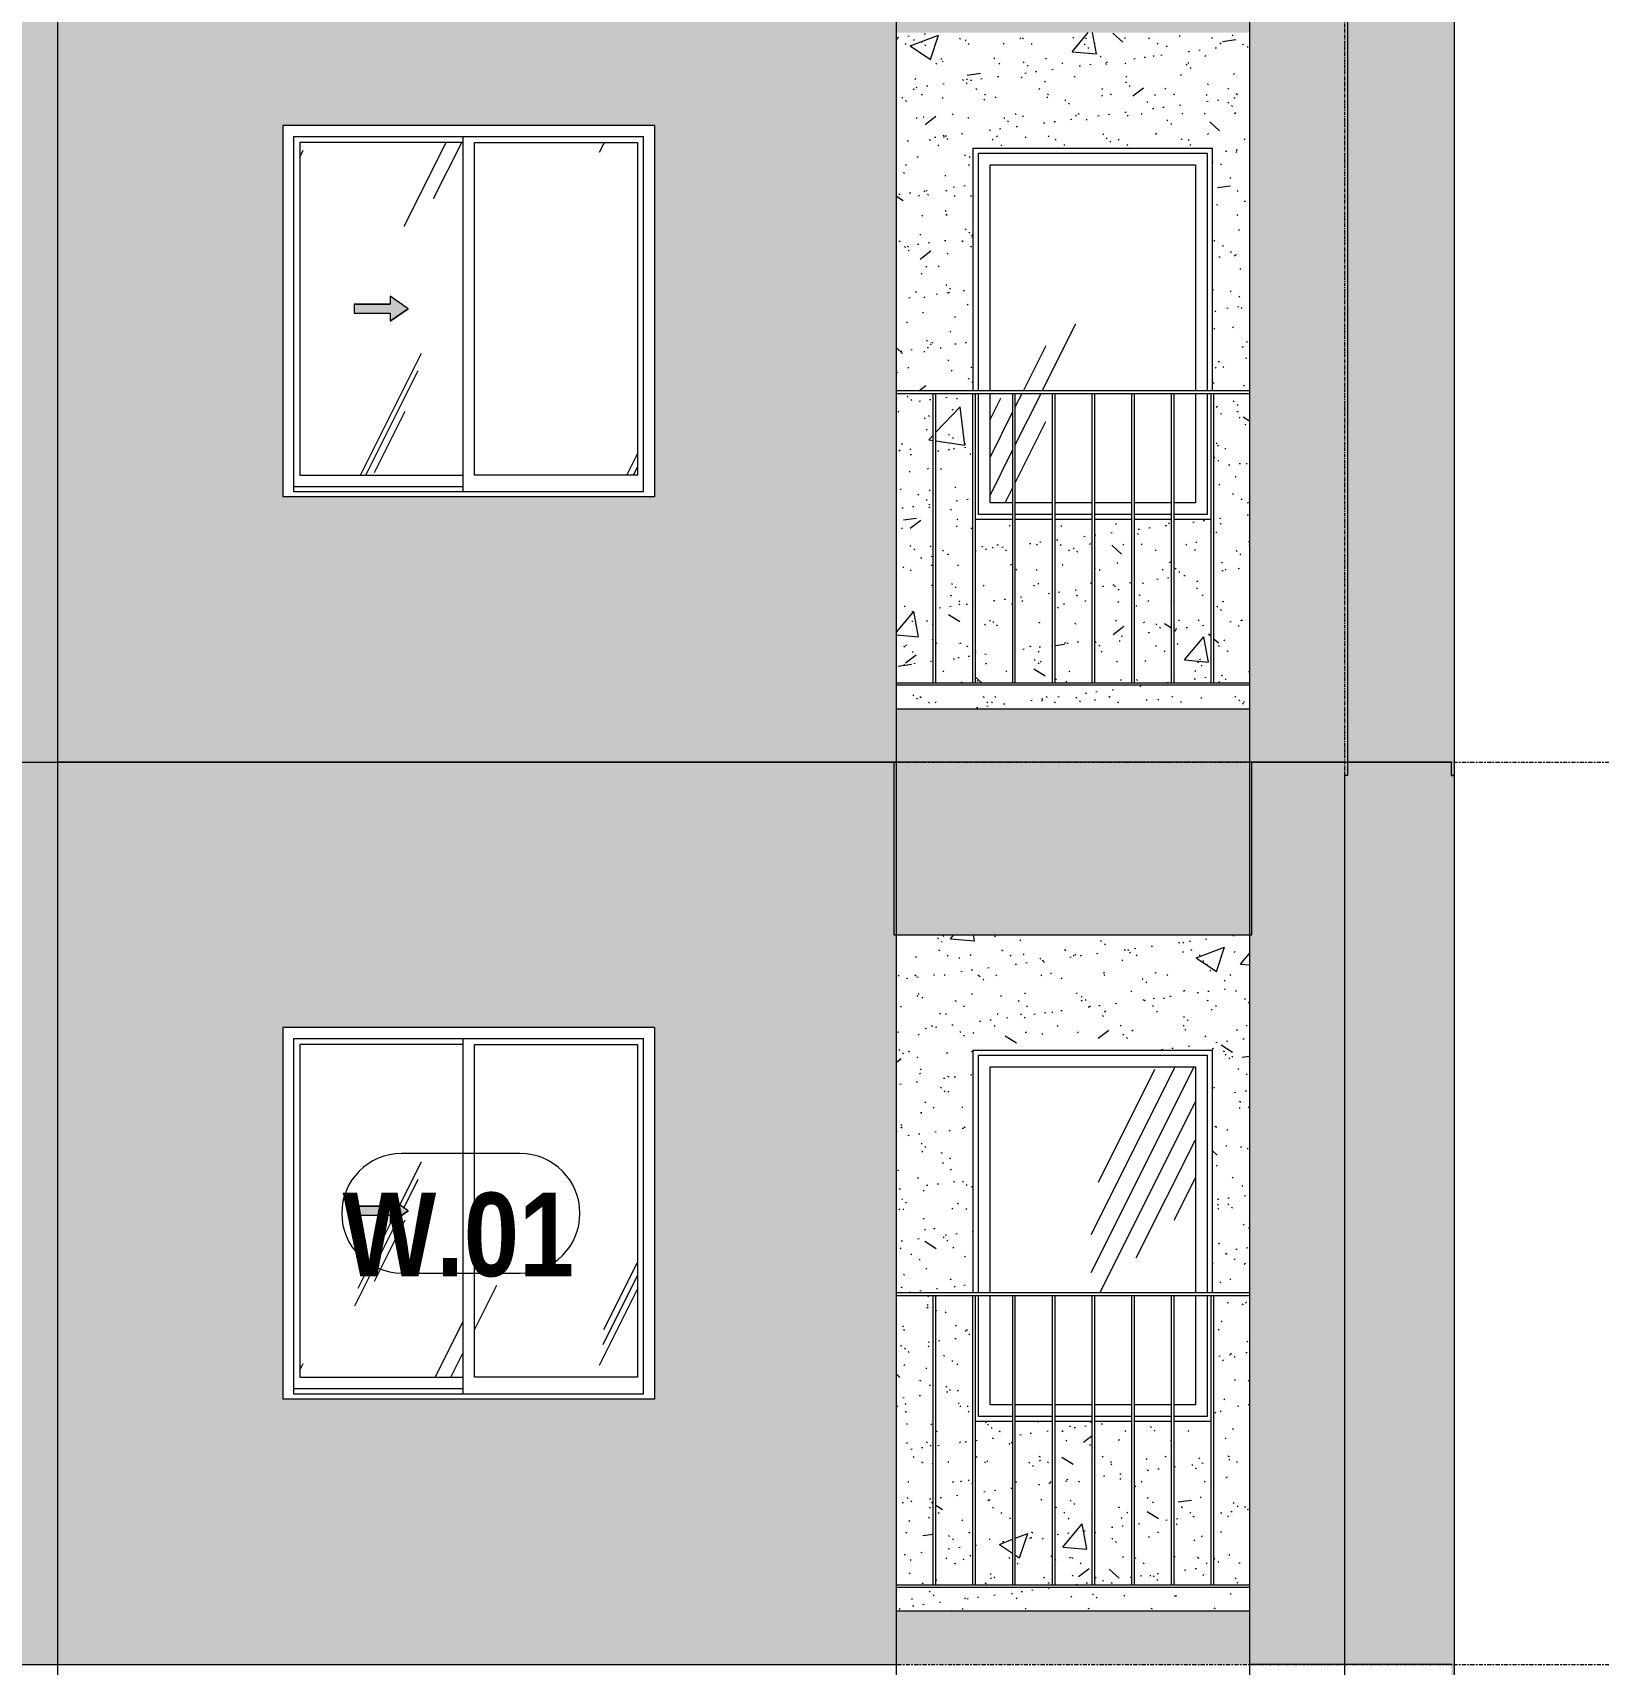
# Model space of a CAD drawing. Header units: millimetres. Extents: x 3451 to 201731, y -8641 to 35300.
# Drawn here: x 73293 to 79192, y 9000 to 15150 of the extents above; entities that cross this region are included whole.
import ezdxf

# ---------------------------------------------------------------- set-up
doc = ezdxf.new("R2010")
doc.units = ezdxf.units.MM
for name, pattern in [('1 NÉT CALL OUT', [6, 3, -3]), ('Centre', [31.75, 6.35, -4.7625, 15.875, -4.7625]), ('Grid Line', [22.225, 12.7, -3.175, 3.175, -3.175])]:
    doc.linetypes.add(name, pattern=pattern)
for name, color, linetype, lineweight in [('0-1', 7, 'Continuous', 5), ('A-DETL-GENF', 92, 'Continuous', 9), ('A-DETL-GENF-2', 92, '1 NÉT CALL OUT', 9), ('A-FLOR-HRAL', 11, 'Continuous', 9), ('A-FLOR-HRAL-1', 253, 'Continuous', 9), ('A-FLOR-LEVL-2', 51, 'Centre', 9), ('A-GLAZ', 151, 'Continuous', 9), ('A-GLAZ-1', 7, 'Continuous', 9), ('A-GLAZ-3', 7, '1 NÉT CALL OUT', 9), ('A-GLAZ-IDEN', 152, 'Continuous', 9), ('A-WALL', 113, 'Continuous', 9), ('A-WALL-PATT-2', 9, 'Continuous', 9), ('A-WALL-PATT-3', 111, 'Continuous', 5), ('A-WALL-PATT-4', 111, 'Continuous', 9), ('I-WALL', 2, 'Continuous', 9), ('I-WALL-1', 7, 'Continuous', 9), ('S-GRID-1', 1, 'Grid Line', 9)]:
    doc.layers.add(name, color=color, linetype=linetype, lineweight=lineweight)
doc.styles.add('Arial_B_2', font='arialbd.ttf', dxfattribs={"width": 0.85, "height": 315})
pattern_1 = [(50, (49422.4, 14125), (1093.104, -95.634), [114.3, -1257.3]), (355, (49422.4, 14125), (-211.457, 1146.34), [91.44, -1005.84]), (100.451, (49513.5, 14117), (881.656, 1050.7), [97.14, -1068.54]), (46.184, (49422.4, 14429.8), (1626.475, -252.257), [171.45, -1885.95]), (96.636, (49558, 14408.8), (1424.42, 1484.565), [145.71, -1602.81]), (351.184, (49422.4, 14429.8), (1424.43, 1484.55), [137.16, -1508.76]), (21, (49574.8, 14353.6), (909.686, -613.59), [114.3, -1257.3]), (326, (49574.8, 14353.6), (370.812, 1105.13), [91.44, -1005.84]), (71.451, (49650.6, 14302.5), (1280.503, 491.528), [97.14, -1068.54]), (37.5, (49422.43, 14125), (18.5313, 507.3303), [50.292, -943.356, 50.292, -970.788, -1009.65]), (37.5, (49422.43, 14125), (18.5313, 507.3303), [-2014.728, 50.292, -959.358]), (7.5, (49422.43, 14125), (400.918, 601.084), [50.292, -531.876, 50.292, -920.496, -384.81]), (7.5, (49422.43, 14125), (400.918, 601.084), [-1552.956, 50.292, -334.518]), (327.5, (49082.58, 14125), (813.545, -34.3737), [50.292, -330.708, 50.292, -1138.428, -1577.34]), (327.5, (49082.58, 14125), (813.545, -34.3737), [-1569.72, 50.292, -1527.048]), (317.5, (48930.2, 14125), (888.775, 152.56), [50.292, -445.008, 50.292, -739.14, -1120.14]), (317.5, (48930.2, 14125), (888.775, 152.56), [-1284.732, 50.292, -1069.848])]
pattern_2 = [(37.5, (49422.43, 14125), (-4.79953, 146.8239), [5.029, -110.795, 5.029, -124.511, -123.825]), (37.5, (49422.43, 14125), (-4.79953, 146.8239), [-245.364, 5.029, -118.796]), (7.5, (49422.43, 14125), (134.8574, 215.0472), [5.029, -57.455, 5.029, -99.365, -40.005]), (7.5, (49422.43, 14125), (134.8574, 215.0472), [-166.878, 5.029, -34.976]), (327.5, (49328.7, 14125), (237.29776, 0.4316), [5.029, -33.071, 5.029, -132.131, -179.07]), (327.5, (49328.7, 14125), (237.29776, 0.4316), [-175.26, 5.029, -174.041]), (317.5, (49328.7, 14125), (229.067, 66.8792), [5.029, -14.021, 5.029, -84.887, -102.87]), (317.5, (49328.7, 14125), (229.067, 66.8792), [-108.966, 5.029, -97.841])]
pattern_3 = [(63.435, (49613, 14220.2), (-766.75, 2300.24), [952.5, -571.5, 952.5, -571.5, -1211.71]), (63.435, (49613, 14220.2), (-766.75, 2300.24), [-3048, 381, -830.71]), (63.435, (49565.3, 14267.9), (-766.75, 2300.24), [762, -952.5, 571.5, -571.5, -1402.21]), (63.435, (49565.3, 14267.9), (-766.75, 2300.24), [-2857.5, 666.75, -735.46]), (63.435, (49565.3, 14410.8), (-766.75, 2300.24), [571.5, -1143, 381, -571.5, -1592.71]), (63.435, (49565.3, 14410.8), (-766.75, 2300.24), [-2667, 857.25, -735.46]), (63.435, (49708.2, 14267.9), (-766.75, 2300.24), [571.5, -1143, 476.25, -2068.96]), (63.435, (49851, 14410.8), (-766.75, 2300.24), [285.75, -1428.75, 190.5, -2354.71]), (63.435, (49613, 14648.9), (-766.75, 2300.24), [190.5, -1428.75, 190.5, -762, -1687.96]), (63.435, (49613, 14648.9), (-766.75, 2300.24), [-2571.75, 476.25, -1211.71]), (63.435, (50470.2, 14506), (-766.75, 2300.24), [952.5, -1428.75, 1143, -754.51]), (63.435, (50470.2, 14363.1), (-766.75, 2300.24), [1333.5, -952.5, 1428.75, -564.01]), (63.435, (50565.4, 14410.8), (-766.75, 2300.24), [1524, -762, 1143, -830.71]), (63.435, (50708.3, 14553.6), (-766.75, 2300.24), [952.5, -1333.5, 762, -1211.71]), (63.435, (50565.4, 14839.4), (-766.75, 2300.24), [476.25, -1905, 571.5, -1306.96]), (63.435, (50851.2, 14696.5), (-766.75, 2300.24), [381, -1905, 381, -1592.71])]
pattern_4 = [(63.435, (51212.7, 14229.33), (-0.001, 1524.001), [532.46, -2875.3]), (63.435, (49688.7, 14229.33), (-0.001, 1524.001), [532.46, -2875.304]), (63.435, (51942.24, 14523.8), (-0.001, 1524.001), [532.46, -2875.3]), (63.435, (50418.24, 14523.8), (-0.001, 1524.001), [532.46, -2875.3]), (63.435, (51831.8, 14419.83), (-0.001, 1524.001), [532.46, -2875.3]), (63.435, (50307.8, 14419.83), (-0.001, 1524.001), [532.46, -2875.304]), (63.435, (51719.26, 15015.1), (-0.001, 1524.001), [258.8, -3148.965]), (63.435, (50195.26, 15015.1), (-0.001, 1524.001), [258.8, -3148.965]), (63.435, (51645.65, 14922.95), (-0.001, 1524.001), [532.46, -2875.3]), (63.435, (50121.65, 14922.95), (-0.001, 1524.001), [532.46, -2875.304]), (63.435, (51658.64, 14989.1), (-0.001, 1524.001), [532.46, -2875.3]), (63.435, (50134.64, 14989.1), (-0.001, 1524.001), [532.46, -2875.304]), (63.435, (51043.8, 14698.94), (-0.001, 1524.001), [532.46, -2875.3]), (63.435, (49519.8, 14698.94), (-0.001, 1524.001), [532.46, -2875.304]), (63.435, (51056.8, 14776.9), (-0.001, 1524.001), [532.46, -2875.3]), (63.435, (49532.8, 14776.9), (-0.001, 1524.001), [532.46, -2875.304]), (63.435, (51060.3, 14833.1), (-0.001, 1524.001), [532.46, -2875.3]), (63.435, (49536.3, 14833.1), (-0.001, 1524.001), [532.46, -2875.304])]

# ---------------------------------------------------------------- blocks, each defined once
blk = doc.blocks.new('M_Fixed - 900 x 1400-V157-TKCS_MẶT CẮT C')
at = {"layer": 'A-GLAZ'}
h = blk.add_hatch(dxfattribs=at)
h.set_pattern_fill('FP_18', color=256, style=0, pattern_type=2)
h.set_pattern_definition(pattern_3)
h.paths.add_polyline_path([(77144.7, 13378), (77284.2, 13378), (77284.2, 13790), (77144.7, 13790), (77144.7, 13622.7)])
h.paths.add_polyline_path([(77673.9, 13378), (77673.9, 13790), (77593.3, 13790), (77593.3, 13378)])
h.paths.add_polyline_path([(77294.2, 13378), (77433.8, 13378), (77433.8, 13790), (77294.2, 13790), (77294.2, 13757.7)])
h.paths.add_polyline_path([(76985.1, 13378), (76985.1, 13790), (76899.9, 13790), (76899.9, 13378)])
h.paths.add_polyline_path([(76995.1, 13378), (77134.7, 13378), (77134.7, 13790), (76995.1, 13790), (76995.1, 13473.2)])
h.paths.add_polyline_path([(77583.3, 13378), (77583.3, 13790), (77443.8, 13790), (77443.8, 13378)])
h.paths.add_polyline_path([(77251.9, 13800), (77673.9, 13800), (77673.9, 14652), (76899.9, 14652), (76899.9, 13800)])
at = {"layer": 'A-GLAZ-1'}
for p, q in [((76855.9, 14696), (77717.9, 14696)), ((76855.9, 13800), (76855.9, 14696)), ((76899.9, 14652), (77673.9, 14652)), ((76899.9, 13800), (76899.9, 14652)), ((77673.9, 14652), (77673.9, 13800)), ((77717.9, 14696), (77717.9, 13800)), ((76855.9, 13334), (76855.9, 13790)), ((76899.9, 13378), (76899.9, 13790)), ((77673.9, 13790), (77673.9, 13378)), ((77717.9, 13790), (77717.9, 13334)), ((76985.1, 13378), (76899.9, 13378)), ((77134.7, 13378), (76995.1, 13378)), ((77284.2, 13378), (77144.7, 13378)), ((77433.8, 13378), (77294.2, 13378)), ((77583.3, 13378), (77443.8, 13378)), ((77673.9, 13378), (77593.3, 13378)), ((76985.1, 13334), (76855.9, 13334)), ((77134.7, 13334), (76995.1, 13334)), ((77284.2, 13334), (77144.7, 13334)), ((77433.8, 13334), (77294.2, 13334)), ((77583.3, 13334), (77443.8, 13334)), ((77717.9, 13334), (77593.3, 13334))]:
    blk.add_line(p, q, dxfattribs=at)
blk = doc.blocks.new('Railing - 10mm-901206-TKCS_MẶT CẮT C')
at = {"layer": 'A-FLOR-HRAL-1'}
for p, q in [((68746.5, 5900), (68746.5, 6990)), ((68756.5, 5900), (68756.5, 6990))]:
    blk.add_line(p, q, dxfattribs=at)
blk = doc.blocks.new('Railing - Railing-885341-TKCS_MẶT CẮT C')
at = {"layer": 'A-FLOR-HRAL-1'}
for p, q in [((76546.9, 12700), (77876.9, 12700)), ((77876.9, 12690), (76546.9, 12690))]:
    blk.add_line(p, q, dxfattribs=at)
for p in [(7939.6, 6800), (8089.1, 6800), (8238.7, 6800), (8388.2, 6800), (8537.7, 6800), (8687.3, 6800), (8836.8, 6800), (8986.4, 6800)]:
    blk.add_blockref('Railing - 10mm-901206-TKCS_MẶT CẮT C', p)
blk = doc.blocks.new('Top Rail Type - Top Rail_Internal_-885342-TKCS_MẶT CẮT C')
at = {"layer": 'A-FLOR-HRAL-1'}
for p, q in [((77876.9, 13800), (76546.9, 13800)), ((76546.9, 13790), (77876.9, 13790))]:
    blk.add_line(p, q, dxfattribs=at)
blk = doc.blocks.new('NCV_TKTC_TANG 3 - 4_rvt-1-TKCS_MẶT CẮT C')
at = {"layer": 'A-WALL-PATT-2'}
h = blk.add_hatch(dxfattribs=at)
h.set_pattern_fill('FP_4', color=256, style=0, pattern_type=2)
h.set_pattern_definition(pattern_1)
h.paths.add_polyline_path([(77852.7, 12600), (77876.9, 12601), (77876.9, 12690), (76546.9, 12690), (76546.9, 12600), (77696.6, 12600)])
h.paths.add_polyline_path([(77134.7, 12700), (77134.7, 13315), (76995.1, 13315), (76995.1, 12700)])
h.paths.add_polyline_path([(77144.7, 12700), (77284.2, 12700), (77284.2, 13315), (77144.7, 13315), (77144.7, 12945.8)])
h.paths.add_polyline_path([(77294.2, 12700), (77433.8, 12700), (77433.8, 13315), (77294.2, 13315), (77294.2, 12934.7)])
h.paths.add_polyline_path([(77443.8, 12700), (77583.3, 12700), (77583.3, 13315), (77443.8, 13315), (77443.8, 12810.3)])
h.paths.add_polyline_path([(76985.1, 12700), (76985.1, 13315), (76845.6, 13315), (76845.6, 12700)])
h.paths.add_polyline_path([(77593.3, 12700), (77732.9, 12700), (77732.9, 13315), (77593.3, 13315), (77593.3, 12945.8)])
h.paths.add_polyline_path([(77742.9, 12700), (77876.9, 12700), (77876.9, 13790), (77742.9, 13790), (77742.9, 12945.8)])
h.paths.add_polyline_path([(76835.6, 12700), (76835.6, 13790), (76696.1, 13790), (76696.1, 12700), (76741.5, 12700)])
h.paths.add_polyline_path([(76630.8, 12700), (76686.1, 12700), (76686.1, 13790), (76546.9, 13790), (76546.9, 12700), (76578.9, 12700)])
h.paths.add_polyline_path([(77736.9, 13800), (77876.9, 13800), (77876.9, 15150), (76546.9, 15150), (76546.9, 13800), (76836.9, 13800), (76836.9, 14715), (77736.9, 14715), (77736.9, 14144.8)])
h = blk.add_hatch(dxfattribs=at)
h.set_pattern_fill('FP_5', color=256, style=0, pattern_type=2)
h.set_pattern_definition(pattern_2)
h.paths.add_polyline_path([(77852.7, 12600), (77876.9, 12601), (77876.9, 12690), (76546.9, 12690), (76546.9, 12600), (77696.6, 12600)])
h.paths.add_polyline_path([(77134.7, 12700), (77134.7, 13315), (76995.1, 13315), (76995.1, 12700)])
h.paths.add_polyline_path([(77144.7, 12700), (77284.2, 12700), (77284.2, 13315), (77144.7, 13315), (77144.7, 12945.8)])
h.paths.add_polyline_path([(77294.2, 12700), (77433.8, 12700), (77433.8, 13315), (77294.2, 13315), (77294.2, 12934.7)])
h.paths.add_polyline_path([(77443.8, 12700), (77583.3, 12700), (77583.3, 13315), (77443.8, 13315), (77443.8, 12810.3)])
h.paths.add_polyline_path([(76985.1, 12700), (76985.1, 13315), (76845.6, 13315), (76845.6, 12700)])
h.paths.add_polyline_path([(77593.3, 12700), (77732.9, 12700), (77732.9, 13315), (77593.3, 13315), (77593.3, 12945.8)])
h.paths.add_polyline_path([(77742.9, 12700), (77876.9, 12700), (77876.9, 13790), (77742.9, 13790), (77742.9, 12945.8)])
h.paths.add_polyline_path([(76835.6, 12700), (76835.6, 13790), (76696.1, 13790), (76696.1, 12700), (76741.5, 12700)])
h.paths.add_polyline_path([(76630.8, 12700), (76686.1, 12700), (76686.1, 13790), (76546.9, 13790), (76546.9, 12700), (76578.9, 12700)])
h.paths.add_polyline_path([(77736.9, 13800), (77876.9, 13800), (77876.9, 15150), (76546.9, 15150), (76546.9, 13800), (76836.9, 13800), (76836.9, 14715), (77736.9, 14715), (77736.9, 14144.8)])
at = {"layer": 'I-WALL-1'}
for p, q in [((76836.9, 13800), (76836.9, 14715)), ((76836.9, 14715), (77736.9, 14715)), ((77736.9, 14715), (77736.9, 13800)), ((76985.1, 13315), (76845.6, 13315)), ((77134.7, 13315), (76995.1, 13315)), ((77284.2, 13315), (77144.7, 13315)), ((77433.8, 13315), (77294.2, 13315)), ((77583.3, 13315), (77443.8, 13315)), ((77732.9, 13315), (77593.3, 13315))]:
    blk.add_line(p, q, dxfattribs=at)
at = {"layer": 'A-FLOR-HRAL'}
for name in ['Top Rail Type - Top Rail_Internal_-885342-TKCS_MẶT CẮT C', 'Railing - Railing-885341-TKCS_MẶT CẮT C']:
    blk.add_blockref(name, (0, 0), dxfattribs=at)
at = {"layer": 'A-GLAZ'}
blk.add_blockref('M_Fixed - 900 x 1400-V157-TKCS_MẶT CẮT C', (0, 0), dxfattribs=at)
blk = doc.blocks.new('M_Fixed - 900 x 1400-V198-TKCS_MẶT CẮT C')
at = {"layer": 'A-GLAZ'}
h = blk.add_hatch(dxfattribs=at)
h.set_pattern_fill('FP_18', color=256, style=0, pattern_type=2)
h.set_pattern_definition(pattern_3)
h.paths.add_polyline_path([(77144.7, 9978), (77284.2, 9978), (77284.2, 10390), (77144.7, 10390), (77144.7, 10222.7)])
h.paths.add_polyline_path([(77673.9, 9978), (77673.9, 10390), (77593.3, 10390), (77593.3, 9978)])
h.paths.add_polyline_path([(77294.2, 9978), (77433.8, 9978), (77433.8, 10390), (77294.2, 10390), (77294.2, 10357.7)])
h.paths.add_polyline_path([(76985.1, 9978), (76985.1, 10390), (76899.9, 10390), (76899.9, 9978)])
h.paths.add_polyline_path([(76995.1, 9978), (77134.7, 9978), (77134.7, 10390), (76995.1, 10390), (76995.1, 10073.2)])
h.paths.add_polyline_path([(77583.3, 9978), (77583.3, 10390), (77443.8, 10390), (77443.8, 9978)])
h.paths.add_polyline_path([(77251.9, 10400), (77673.9, 10400), (77673.9, 11252), (76899.9, 11252), (76899.9, 10400)])
at = {"layer": 'A-GLAZ-1'}
for p, q in [((76855.9, 11296), (77717.9, 11296)), ((76855.9, 10400), (76855.9, 11296)), ((77717.9, 11296), (77717.9, 10400)), ((76899.9, 11252), (77673.9, 11252)), ((76899.9, 10400), (76899.9, 11252)), ((77673.9, 11252), (77673.9, 10400)), ((76855.9, 9934), (76855.9, 10390)), ((76899.9, 9978), (76899.9, 10390)), ((77673.9, 10390), (77673.9, 9978)), ((77717.9, 10390), (77717.9, 9934)), ((76985.1, 9978), (76899.9, 9978)), ((77134.7, 9978), (76995.1, 9978)), ((77284.2, 9978), (77144.7, 9978)), ((77433.8, 9978), (77294.2, 9978)), ((77583.3, 9978), (77443.8, 9978)), ((77673.9, 9978), (77593.3, 9978)), ((76985.1, 9934), (76855.9, 9934)), ((77134.7, 9934), (76995.1, 9934)), ((77284.2, 9934), (77144.7, 9934)), ((77433.8, 9934), (77294.2, 9934)), ((77583.3, 9934), (77443.8, 9934)), ((77717.9, 9934), (77593.3, 9934))]:
    blk.add_line(p, q, dxfattribs=at)
blk = doc.blocks.new('NCV_TKTC_TANG 3 - 4_rvt-2-TKCS_MẶT CẮT C')
at = {"layer": 'A-WALL-PATT-2'}
h = blk.add_hatch(dxfattribs=at)
h.set_pattern_fill('FP_4', color=256, style=0, pattern_type=2)
h.set_pattern_definition(pattern_1)
h.paths.add_polyline_path([(77876.9, 9200), (77876.9, 9290), (76546.9, 9290), (76546.9, 9200), (77860.9, 9200)])
h.paths.add_polyline_path([(77134.7, 9300), (77134.7, 9915), (76995.1, 9915), (76995.1, 9300)])
h.paths.add_polyline_path([(77144.7, 9300), (77284.2, 9300), (77284.2, 9915), (77144.7, 9915), (77144.7, 9348.8)])
h.paths.add_polyline_path([(77294.2, 9300), (77433.8, 9300), (77433.8, 9915), (77294.2, 9915), (77294.2, 9348.8)])
h.paths.add_polyline_path([(77843.6, 9300), (77876.9, 9300), (77876.9, 10390), (77742.9, 10390), (77742.9, 9300), (77836.5, 9300)])
h.paths.add_polyline_path([(77443.8, 9300), (77583.3, 9300), (77583.3, 9915), (77443.8, 9915), (77443.8, 9348.8)])
h.paths.add_polyline_path([(76985.1, 9300), (76985.1, 9915), (76845.6, 9915), (76845.6, 9300)])
h.paths.add_polyline_path([(76835.6, 9300), (76835.6, 10390), (76696.1, 10390), (76696.1, 9300), (76741.5, 9300)])
h.paths.add_polyline_path([(77593.3, 9300), (77732.9, 9300), (77732.9, 9915), (77593.3, 9915), (77593.3, 9348.8)])
h.paths.add_polyline_path([(76630.8, 9300), (76686.1, 9300), (76686.1, 10390), (76546.9, 10390), (76546.9, 9300), (76578.9, 9300)])
h.paths.add_polyline_path([(76741.5, 10400), (76836.9, 10400), (76836.9, 11315), (77736.9, 11315), (77736.9, 10400), (77876.9, 10400), (77876.9, 11750), (76546.9, 11750), (76546.9, 10400), (76719.8, 10400)])
h = blk.add_hatch(dxfattribs=at)
h.set_pattern_fill('FP_5', color=256, style=0, pattern_type=2)
h.set_pattern_definition(pattern_2)
h.paths.add_polyline_path([(77876.9, 9200), (77876.9, 9290), (76546.9, 9290), (76546.9, 9200), (77860.9, 9200)])
h.paths.add_polyline_path([(77134.7, 9300), (77134.7, 9915), (76995.1, 9915), (76995.1, 9300)])
h.paths.add_polyline_path([(77144.7, 9300), (77284.2, 9300), (77284.2, 9915), (77144.7, 9915), (77144.7, 9348.8)])
h.paths.add_polyline_path([(77294.2, 9300), (77433.8, 9300), (77433.8, 9915), (77294.2, 9915), (77294.2, 9348.8)])
h.paths.add_polyline_path([(77843.6, 9300), (77876.9, 9300), (77876.9, 10390), (77742.9, 10390), (77742.9, 9300), (77836.5, 9300)])
h.paths.add_polyline_path([(77443.8, 9300), (77583.3, 9300), (77583.3, 9915), (77443.8, 9915), (77443.8, 9348.8)])
h.paths.add_polyline_path([(76985.1, 9300), (76985.1, 9915), (76845.6, 9915), (76845.6, 9300)])
h.paths.add_polyline_path([(76835.6, 9300), (76835.6, 10390), (76696.1, 10390), (76696.1, 9300), (76741.5, 9300)])
h.paths.add_polyline_path([(77593.3, 9300), (77732.9, 9300), (77732.9, 9915), (77593.3, 9915), (77593.3, 9348.8)])
h.paths.add_polyline_path([(76630.8, 9300), (76686.1, 9300), (76686.1, 10390), (76546.9, 10390), (76546.9, 9300), (76578.9, 9300)])
h.paths.add_polyline_path([(76741.5, 10400), (76836.9, 10400), (76836.9, 11315), (77736.9, 11315), (77736.9, 10400), (77876.9, 10400), (77876.9, 11750), (76546.9, 11750), (76546.9, 10400), (76719.8, 10400)])
at = {"layer": 'I-WALL-1'}
for p, q in [((76836.9, 10400), (76836.9, 11315)), ((76836.9, 11315), (77736.9, 11315)), ((77736.9, 11315), (77736.9, 10400)), ((76985.1, 9915), (76845.6, 9915)), ((77134.7, 9915), (76995.1, 9915)), ((77284.2, 9915), (77144.7, 9915)), ((77433.8, 9915), (77294.2, 9915)), ((77583.3, 9915), (77443.8, 9915)), ((77732.9, 9915), (77593.3, 9915))]:
    blk.add_line(p, q, dxfattribs=at)
at = {"layer": 'A-FLOR-HRAL'}
for name in ['Top Rail Type - Top Rail_Internal_-885342-TKCS_MẶT CẮT C', 'Railing - Railing-885341-TKCS_MẶT CẮT C']:
    blk.add_blockref(name, (0, -3400), dxfattribs=at)
at = {"layer": 'A-GLAZ'}
blk.add_blockref('M_Fixed - 900 x 1400-V198-TKCS_MẶT CẮT C', (0, 0), dxfattribs=at)
blk = doc.blocks.new('1_FAMILY RVT - W01-WxH 1400x1400xmm-V3-TKCS_MẶT CẮT C')
at = {"layer": 'A-DETL-GENF-2'}
blk.add_hatch(color=256, dxfattribs=at).paths.add_polyline_path([(74639.8, 10662.1), (74707.5, 10709.5), (74639.8, 10757), (74639.8, 10726.5), (74504.3, 10726.5), (74504.3, 10692.6), (74639.8, 10692.6)])
at = {"layer": 'A-GLAZ'}
h = blk.add_hatch(dxfattribs=at)
h.set_pattern_fill('FP_2', color=256, style=0, pattern_type=2)
h.set_pattern_definition(pattern_4)
h.paths.add_polyline_path([(74913.1, 10082.6), (74913.1, 11336.5), (74298.8, 11336.5), (74298.8, 10082.6)])
h.paths.add_polyline_path([(74639.8, 10662.1), (74639.8, 10692.6), (74504.3, 10692.6), (74504.3, 10726.5), (74639.8, 10726.5), (74639.8, 10757), (74707.5, 10709.5), (74683.4, 10692.6)])
h = blk.add_hatch(dxfattribs=at)
h.set_pattern_fill('FP_2', color=256, style=0, pattern_type=2)
h.set_pattern_definition(pattern_4)
h.paths.add_polyline_path([(74957.5, 10082.6), (75571.8, 10082.6), (75571.8, 11336.5), (74957.5, 11336.5), (74957.5, 10547.8)])
at = {"layer": 'A-DETL-GENF'}
for p, q in [((74504.3, 10726.5), (74504.3, 10692.6)), ((74504.3, 10726.5), (74639.8, 10726.5)), ((74639.8, 10726.5), (74504.3, 10726.5)), ((74504.3, 10726.5), (74504.3, 10692.6)), ((74639.8, 10757), (74639.8, 10726.5)), ((74707.5, 10709.5), (74639.8, 10757)), ((74707.5, 10709.5), (74639.8, 10757)), ((74639.8, 10757), (74639.8, 10726.5)), ((74707.5, 10709.5), (74639.8, 10662.1)), ((74639.8, 10662.1), (74707.5, 10709.5)), ((74504.3, 10692.6), (74639.8, 10692.6)), ((74504.3, 10692.6), (74639.8, 10692.6)), ((74639.8, 10692.6), (74639.8, 10662.1)), ((74639.8, 10692.6), (74639.8, 10662.1))]:
    blk.add_line(p, q, dxfattribs=at)
at = {"layer": 'A-GLAZ'}
for p, q in [((75635.3, 11400), (74235.3, 11400)), ((74235.3, 11400), (74235.3, 10000)), ((75635.3, 11400), (75635.3, 10000)), ((74276.2, 11359.1), (75594.4, 11359.1)), ((74276.2, 10019), (74276.2, 11359.1)), ((74298.8, 11336.5), (74298.8, 10082.6)), ((74913.1, 11336.5), (74298.8, 11336.5)), ((74913.1, 11359.1), (74913.1, 10019)), ((74957.5, 10082.6), (74957.5, 11336.5)), ((74957.5, 11336.5), (75571.8, 11336.5)), ((75571.8, 11336.5), (75571.8, 10082.6)), ((75594.4, 10019), (75594.4, 11359.1)), ((74913.1, 10038.1), (74276.2, 10038.1)), ((74913.1, 10038.1), (74276.2, 10038.1)), ((74298.8, 10082.6), (74913.1, 10082.6)), ((75571.8, 10082.6), (74957.5, 10082.6)), ((75635.3, 10000), (74235.3, 10000)), ((75594.4, 10019), (74276.2, 10019))]:
    blk.add_line(p, q, dxfattribs=at)
blk = doc.blocks.new('1_FAMILY RVT - W01-WxH 1400x1400xmm-V199-TKCS_MẶT CẮT C')
at = {"layer": 'A-DETL-GENF-2'}
blk.add_hatch(color=256, dxfattribs=at).paths.add_polyline_path([(74639.8, 14062.1), (74707.5, 14109.5), (74639.8, 14157), (74639.8, 14126.5), (74504.3, 14126.5), (74504.3, 14092.6), (74639.8, 14092.6)])
at = {"layer": 'A-GLAZ'}
h = blk.add_hatch(dxfattribs=at)
h.set_pattern_fill('FP_2', color=256, style=0, pattern_type=2)
h.set_pattern_definition(pattern_4)
h.paths.add_polyline_path([(74913.1, 13482.6), (74913.1, 14736.5), (74298.8, 14736.5), (74298.8, 13482.6)])
h.paths.add_polyline_path([(74639.8, 14062.1), (74639.8, 14092.6), (74504.3, 14092.6), (74504.3, 14126.5), (74639.8, 14126.5), (74639.8, 14157), (74707.5, 14109.5), (74683.4, 14092.6)])
h = blk.add_hatch(dxfattribs=at)
h.set_pattern_fill('FP_2', color=256, style=0, pattern_type=2)
h.set_pattern_definition(pattern_4)
h.paths.add_polyline_path([(75571.8, 13482.6), (75571.8, 14736.5), (74957.5, 14736.5), (74957.5, 13482.6), (75455.3, 13482.6)])
at = {"layer": 'A-DETL-GENF'}
for p, q in [((74639.8, 14157), (74639.8, 14126.5)), ((74707.5, 14109.5), (74639.8, 14157)), ((74707.5, 14109.5), (74639.8, 14157)), ((74639.8, 14157), (74639.8, 14126.5)), ((74504.3, 14126.5), (74504.3, 14092.6)), ((74504.3, 14126.5), (74639.8, 14126.5)), ((74639.8, 14126.5), (74504.3, 14126.5)), ((74504.3, 14126.5), (74504.3, 14092.6)), ((74504.3, 14092.6), (74639.8, 14092.6)), ((74504.3, 14092.6), (74639.8, 14092.6)), ((74707.5, 14109.5), (74639.8, 14062.1)), ((74639.8, 14062.1), (74707.5, 14109.5)), ((74639.8, 14092.6), (74639.8, 14062.1)), ((74639.8, 14092.6), (74639.8, 14062.1))]:
    blk.add_line(p, q, dxfattribs=at)
at = {"layer": 'A-GLAZ'}
for p, q in [((75635.3, 14800), (74235.3, 14800)), ((74235.3, 14800), (74235.3, 13400)), ((75635.3, 14800), (75635.3, 13400)), ((74276.2, 14759.1), (75594.4, 14759.1)), ((74276.2, 13419), (74276.2, 14759.1)), ((74298.8, 14736.5), (74298.8, 13482.6)), ((74913.1, 14736.5), (74298.8, 14736.5)), ((74913.1, 14759.1), (74913.1, 13419)), ((74957.5, 13482.6), (74957.5, 14736.5)), ((74957.5, 14736.5), (75571.8, 14736.5)), ((75571.8, 14736.5), (75571.8, 13482.6)), ((75594.4, 13419), (75594.4, 14759.1)), ((74298.8, 13482.6), (74913.1, 13482.6)), ((75571.8, 13482.6), (74957.5, 13482.6)), ((74913.1, 13438.1), (74276.2, 13438.1)), ((74913.1, 13438.1), (74276.2, 13438.1)), ((75594.4, 13419), (74276.2, 13419)), ((75635.3, 13400), (74235.3, 13400))]:
    blk.add_line(p, q, dxfattribs=at)
blk = doc.blocks.new('SSA-WINDOW TAG - 10-2062020-TKCS_MẶT CẮT C')
at = {"layer": 'A-GLAZ-IDEN'}
for p, q in [((47626.5, 10839.4), (47178.9, 10839.4)), ((47178.9, 10389.4), (47626.5, 10389.4))]:
    blk.add_line(p, q, dxfattribs=at)
for centre, start, end in [((47178.9, 10614.4), 90, 270), ((47626.5, 10614.4), 270, 90)]:
    blk.add_arc(centre, 225, start, end, dxfattribs=at)

msp = doc.modelspace()

# ---------------------------------------------------------------- hatches: boundary and pattern name
at = {"layer": 'A-WALL-PATT-3'}
h = msp.add_hatch(color=256, dxfattribs=at)
h.paths.add_polyline_path([(72883, 12400), (73386.9, 12400), (73386.9, 15800), (69761.9, 15800), (69761.9, 12400), (71596.8, 12400)])
h.paths.add_polyline_path([(71596.8, 12600), (69961.8, 12600), (69961.8, 15150), (73036.9, 15150), (73036.9, 12600), (72883, 12600)])
for points in [[(78027.7, 12400), (78236.9, 12400), (78236.9, 15800), (77886.9, 15800), (77886.9, 15750), (77876.9, 15750), (77876.9, 12400)], [(78246.9, 12350), (78246.9, 15750), (78236.9, 15750), (78236.9, 12350)], [(78638.6, 12400), (78638.6, 15800), (78246.9, 15798.8), (78246.9, 12400)], [(78648.6, 12350), (78648.6, 15750), (78638.6, 15750), (78638.6, 12350)], [(78236.9, 9000), (78236.9, 12400), (77876.9, 12400), (77876.9, 9000), (78027.7, 9000)], [(78236.9, 9000), (78638.6, 9000), (78638.6, 12400), (78246.9, 12398.8), (78246.9, 12350), (78236.9, 12350), (78236.9, 10547.8)], [(78648.6, 8950), (78648.6, 12350), (78638.6, 12350), (78638.6, 8950)]]:
    msp.add_hatch(color=256, dxfattribs=at).paths.add_polyline_path(points)
h = msp.add_hatch(color=256, dxfattribs=at)
h.paths.add_polyline_path([(71596.8, 9000), (73386.9, 9000), (73386.9, 12400), (69761.9, 12400), (69761.9, 9000), (70310.7, 9000)])
h.paths.add_polyline_path([(70310.7, 9200), (69961.8, 9200), (69961.8, 11750), (73036.9, 11750), (73036.9, 9200), (71596.8, 9200)])
at = {"layer": 'A-WALL-PATT-4'}
h = msp.add_hatch(color=256, dxfattribs=at)
h.paths.add_polyline_path([(76546.9, 12400), (76546.9, 15800), (73386.9, 15800), (73386.9, 12400), (75455.3, 12400)])
h.paths.add_polyline_path([(74235.3, 13400), (74235.3, 14800), (75635.3, 14800), (75635.3, 13400), (74276.2, 13400)])
for points in [[(77886.9, 15150), (77886.9, 15800), (76536.9, 15800), (76536.9, 15150), (76741.5, 15150)], [(76741.5, 12400), (77876.9, 12400), (77876.9, 12600), (76546.9, 12600), (76546.9, 12400)], [(76536.9, 11750), (77886.9, 11750), (77886.9, 12400), (76536.9, 12400)], [(76546.9, 9000), (77876.9, 9000), (77876.9, 9200), (76546.9, 9200), (76546.9, 9001.3)]]:
    msp.add_hatch(color=256, dxfattribs=at).paths.add_polyline_path(points)
h = msp.add_hatch(color=256, dxfattribs=at)
h.paths.add_polyline_path([(73386.9, 9000), (76546.9, 9000), (76546.9, 12400), (73386.9, 12400), (73386.9, 10547.8)])
h.paths.add_polyline_path([(75594.4, 10000), (74235.3, 10000), (74235.3, 11400), (75635.3, 11400), (75635.3, 10000)])

# ---------------------------------------------------------------- linework, layer by layer
at = {"layer": 'A-FLOR-LEVL-2'}
for p, q in [((3450.8, 12400), (93442.9, 12400)), ((3450.8, 9000), (93442.9, 9000))]:
    msp.add_line(p, q, dxfattribs=at)
at = {"layer": 'A-WALL'}
for p, q in [((76546.9, 5600), (76546.9, 29400)), ((78246.9, 22550), (78246.9, 12350)), ((73386.9, 5600), (73386.9, 19200)), ((77876.9, 15750), (77876.9, 5600)), ((69761.9, 12400), (76546.9, 12400)), ((76546.9, 12400), (73386.9, 12400)), ((78236.9, 12400), (77876.9, 12400)), ((77876.9, 12400), (78236.9, 12400)), ((78236.9, 8950), (78236.9, 12350)), ((78246.9, 12350), (78236.9, 12350)), ((69761.9, 9000), (76546.9, 9000)), ((78236.9, 9000), (77876.9, 9000))]:
    msp.add_line(p, q, dxfattribs=at)
at = {"layer": 'I-WALL'}
for p, q in [((78648.6, 19150), (78648.6, 8950)), ((77876.9, 12600), (76546.9, 12600)), ((76536.9, 12400), (76536.9, 11750)), ((77876.9, 12400), (76546.9, 12400)), ((77886.9, 11750), (77886.9, 12400)), ((78638.6, 12400), (78246.9, 12400)), ((78246.9, 12400), (78638.6, 12400)), ((78638.6, 12350), (78638.6, 12400)), ((78638.6, 12350), (78648.6, 12350)), ((78648.6, 12350), (78638.6, 12350)), ((76536.9, 11750), (77886.9, 11750)), ((77876.9, 9200), (76546.9, 9200)), ((78638.6, 9000), (78236.9, 9000))]:
    msp.add_line(p, q, dxfattribs=at)
at = {"layer": 'S-GRID-1'}
msp.add_line((78236.9, -1941), (78236.9, 30542.5), dxfattribs=at)

# ---------------------------------------------------------------- block references
at = {"layer": '0-1'}
for name in ['NCV_TKTC_TANG 3 - 4_rvt-1-TKCS_MẶT CẮT C', 'NCV_TKTC_TANG 3 - 4_rvt-2-TKCS_MẶT CẮT C']:
    msp.add_blockref(name, (0, 0), dxfattribs=at)
at = {"layer": 'A-GLAZ-3'}
for name in ['1_FAMILY RVT - W01-WxH 1400x1400xmm-V199-TKCS_MẶT CẮT C', '1_FAMILY RVT - W01-WxH 1400x1400xmm-V3-TKCS_MẶT CẮT C']:
    msp.add_blockref(name, (0, 0), dxfattribs=at)
at = {"layer": 'A-GLAZ-IDEN'}
msp.add_blockref('SSA-WINDOW TAG - 10-2062020-TKCS_MẶT CẮT C', (27503.3, 85.6), dxfattribs=at)

# ---------------------------------------------------------------- texts
at = {"layer": 'A-GLAZ-IDEN', "insert": (74896.7, 10618.1), "char_height": 315, "width": 902.7, "attachment_point": 5, "line_spacing_factor": 0.936439, "style": 'Arial_B_2'}
msp.add_mtext('\\pt6.3756,12.7512,19.12365,25.49925,31.87485,38.25045,44.62605,50.9985,57.3741,63.7497,70.1253,76.5009,82.8765,89.24895,95.62455,102.00015,108.37575,114.75135,121.1238,127.4994,133.875,140.2506,146.6262,152.99865,159.37425,165.74985,172.12545,178.50105,184.8735,191.2491,197.6247,204.0003;W.01', dxfattribs=at)

doc.saveas('drawing.dxf')
